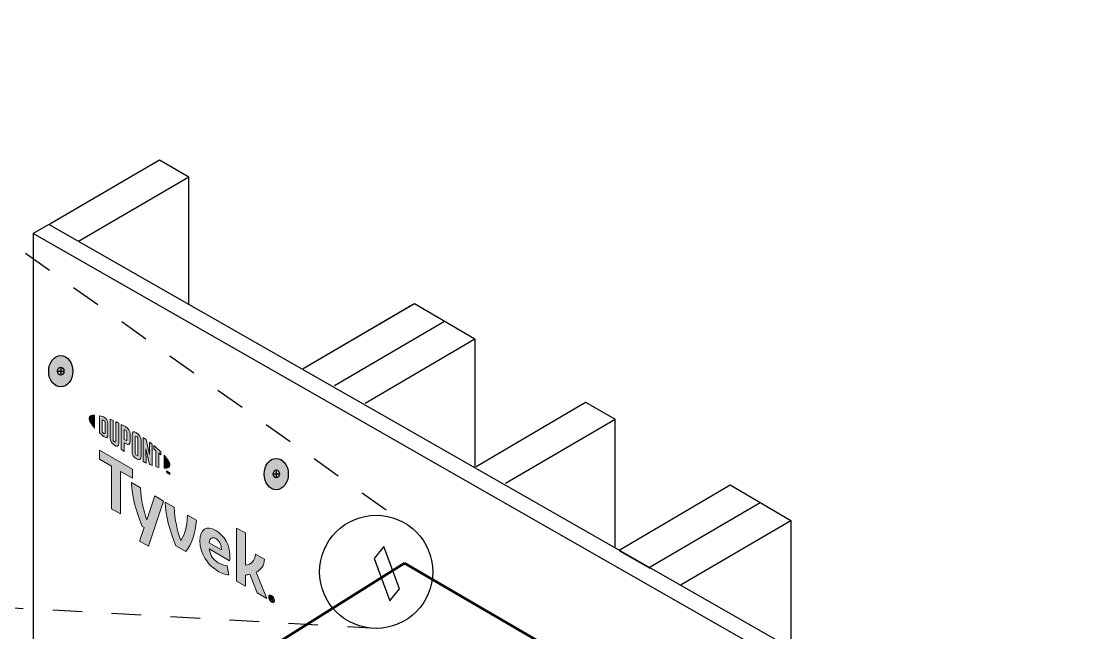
# Model space of a CAD drawing. Extents: x -1328 to 5679, y -4611 to 1603.
# Drawn here: x -817.5 to -492, y 180.6 to 367 of the extents above; entities that cross this region are included whole.
import ezdxf

# ---------------------------------------------------------------- set-up
doc = ezdxf.new("R2010")
doc.units = 0
doc.header["$MEASUREMENT"] = 0
for name, pattern in [('AI-Linetype-7', [27.003948, 18.002632, -9.001316]), ('AI-Linetype-8', [18.002632, 9.001316, -9.001316]), ('AI-Linetype-9', [18.002632, 9.001316, -9.001316])]:
    doc.linetypes.add(name, pattern=pattern)
for name, color, linetype, lineweight in [('G-ANNO-TTLB', 7, 'Continuous', 0), ('TYVEK', 7, 'Continuous', 0), ('X-REF - TRACED', 7, 'Continuous', 0)]:
    doc.layers.add(name, color=color, linetype=linetype, lineweight=lineweight)

# ---------------------------------------------------------------- blocks, each defined once
blk = doc.blocks.new('Block_77')
at = {"layer": 'TYVEK', "true_color": 0x003b71, "transparency": 33554687}
h = blk.add_hatch(color=156, dxfattribs=at)
h.dxf.hatch_style = 2
edge = h.paths.add_edge_path()
edge.add_ellipse((-805.47, 260.3), major_axis=(0, 4.78), ratio=0.766948, start_angle=0, end_angle=360)
h = blk.add_hatch(color=156, dxfattribs=at)
h.dxf.hatch_style = 2
edge = h.paths.add_edge_path()
edge.add_ellipse((-739.75, 228.97), major_axis=(0, 4.78), ratio=0.766948, start_angle=0, end_angle=360)
at = {"layer": 'TYVEK', "color": 18, "lineweight": 25, "true_color": 0x080808}
for p, q in [((-805.47, 261.56), (-805.47, 259.09)), ((-806.44, 260.33), (-804.5, 260.33)), ((-740.73, 229), (-738.78, 229)), ((-739.75, 230.24), (-739.75, 227.77))]:
    blk.add_line(p, q, dxfattribs=at)
at = {"layer": 'TYVEK', "color": 18, "lineweight": 25, "true_color": 0x000000}
for centre in [(-805.47, 260.3), (-739.75, 228.97)]:
    blk.add_ellipse(centre, major_axis=(0, 4.78), ratio=0.766948, dxfattribs=at)
at = {"layer": 'TYVEK', "color": 18, "lineweight": 25, "true_color": 0x080808}
for centre in [(-805.47, 260.33), (-739.75, 229)]:
    blk.add_ellipse(centre, major_axis=(0, 1.23), ratio=0.788846, dxfattribs=at)
blk = doc.blocks.new('Block_324')
at = {"layer": 'X-REF - TRACED', "true_color": 0x848484, "transparency": 33554687}
h = blk.add_hatch(color=252, dxfattribs=at)
h.dxf.hatch_style = 2
edge = h.paths.add_edge_path()
edge.add_spline(control_points=[(-796.82, 245.95), (-796.82, 245.23), (-796.21, 244.2), (-795.14, 243), (-795.14, 243), (-795.14, 246.95), (-795.14, 246.95), (-796.21, 246.99), (-796.82, 246.67), (-796.82, 245.95)], knot_values=[0, 0, 0, 0, 1, 1, 1, 2, 2, 2, 3, 3, 3, 3], degree=3, periodic=0)
h = blk.add_hatch(color=252, dxfattribs=at)
h.dxf.hatch_style = 2
edge = h.paths.add_edge_path()
edge.add_spline(control_points=[(-791.94, 241.52), (-791.94, 241.22), (-792.1, 241.21), (-792.29, 241.32), (-792.43, 241.4), (-792.66, 241.6), (-792.85, 241.76), (-792.85, 241.76), (-792.85, 245.53), (-792.85, 245.53), (-792.66, 245.48), (-792.43, 245.41), (-792.29, 245.33), (-792.1, 245.22), (-791.94, 245.02), (-791.94, 244.72), (-791.94, 244.72), (-791.94, 241.52), (-791.94, 241.52)], knot_values=[0, 0, 0, 0, 1, 1, 1, 2, 2, 2, 3, 3, 3, 4, 4, 4, 5, 5, 5, 6, 6, 6, 6], degree=3, periodic=0)
edge = h.paths.add_edge_path()
edge.add_spline(control_points=[(-792.16, 246.24), (-792.46, 246.41), (-792.89, 246.56), (-793.67, 246.73), (-793.67, 246.73), (-793.67, 241.51), (-793.67, 241.51), (-792.98, 240.88), (-792.46, 240.43), (-792.16, 240.26), (-791.48, 239.87), (-791.09, 240.12), (-791.09, 240.9), (-791.09, 240.9), (-791.09, 244.37), (-791.09, 244.37), (-791.09, 245.14), (-791.48, 245.84), (-792.16, 246.24)], knot_values=[0, 0, 0, 0, 1, 1, 1, 2, 2, 2, 3, 3, 3, 4, 4, 4, 5, 5, 5, 6, 6, 6, 6], degree=3, periodic=0)
h = blk.add_hatch(color=252, dxfattribs=at)
h.dxf.hatch_style = 2
edge = h.paths.add_edge_path()
edge.add_spline(control_points=[(-788.7, 239.04), (-788.7, 238.73), (-788.79, 238.6), (-789.12, 238.83), (-789.44, 239.06), (-789.53, 239.27), (-789.53, 239.63), (-789.53, 239.63), (-789.53, 245.31), (-789.53, 245.31), (-789.74, 245.41), (-790.22, 245.61), (-790.42, 245.7), (-790.42, 245.7), (-790.42, 239.95), (-790.42, 239.95), (-790.42, 239.03), (-790.04, 238.45), (-789.12, 237.79), (-788.27, 237.2), (-787.76, 237.39), (-787.76, 238.41), (-787.76, 238.41), (-787.76, 244.48), (-787.76, 244.48), (-787.93, 244.57), (-788.51, 244.85), (-788.7, 244.93), (-788.7, 244.93), (-788.7, 239.04), (-788.7, 239.04)], knot_values=[0, 0, 0, 0, 1, 1, 1, 2, 2, 2, 3, 3, 3, 4, 4, 4, 5, 5, 5, 6, 6, 6, 7, 7, 7, 8, 8, 8, 9, 9, 9, 10, 10, 10, 10], degree=3, periodic=0)
h = blk.add_hatch(color=252, dxfattribs=at)
h.dxf.hatch_style = 2
edge = h.paths.add_edge_path()
edge.add_spline(control_points=[(-785.28, 239.56), (-785.28, 239.23), (-785.38, 239.12), (-785.76, 239.34), (-785.76, 239.34), (-786.09, 239.53), (-786.09, 239.53), (-786.09, 239.53), (-786.09, 242.55), (-786.09, 242.55), (-785.94, 242.48), (-785.86, 242.43), (-785.77, 242.38), (-785.36, 242.14), (-785.28, 241.91), (-785.28, 241.58), (-785.28, 241.58), (-785.28, 239.56), (-785.28, 239.56)], knot_values=[0, 0, 0, 0, 1, 1, 1, 2, 2, 2, 3, 3, 3, 4, 4, 4, 5, 5, 5, 6, 6, 6, 6], degree=3, periodic=0)
edge = h.paths.add_edge_path()
edge.add_spline(control_points=[(-785.72, 243.42), (-785.88, 243.51), (-786.48, 243.83), (-787.03, 244.11), (-787.03, 244.11), (-787.03, 236.46), (-787.03, 236.46), (-786.84, 236.34), (-786.35, 236.03), (-786.09, 235.87), (-786.09, 235.87), (-786.09, 238.47), (-786.09, 238.47), (-786.09, 238.47), (-785.72, 238.26), (-785.72, 238.26), (-784.74, 237.69), (-784.33, 237.96), (-784.33, 238.93), (-784.33, 238.93), (-784.33, 241.19), (-784.33, 241.19), (-784.33, 242.14), (-784.79, 242.88), (-785.72, 243.42)], knot_values=[0, 0, 0, 0, 1, 1, 1, 2, 2, 2, 3, 3, 3, 4, 4, 4, 5, 5, 5, 6, 6, 6, 7, 7, 7, 8, 8, 8, 8], degree=3, periodic=0)
h = blk.add_hatch(color=252, dxfattribs=at)
h.dxf.hatch_style = 2
edge = h.paths.add_edge_path()
edge.add_spline(control_points=[(-781.93, 234.95), (-781.93, 234.65), (-782.01, 234.55), (-782.35, 234.73), (-782.69, 234.91), (-782.78, 235.13), (-782.78, 235.45), (-782.78, 235.45), (-782.78, 240.22), (-782.78, 240.22), (-782.78, 240.53), (-782.69, 240.65), (-782.35, 240.44), (-782.01, 240.24), (-781.93, 240.03), (-781.93, 239.73), (-781.93, 239.73), (-781.93, 234.95), (-781.93, 234.95)], knot_values=[0, 0, 0, 0, 1, 1, 1, 2, 2, 2, 3, 3, 3, 4, 4, 4, 5, 5, 5, 6, 6, 6, 6], degree=3, periodic=0)
edge = h.paths.add_edge_path()
edge.add_spline(control_points=[(-782.35, 241.51), (-783.22, 242.06), (-783.73, 241.92), (-783.73, 240.91), (-783.73, 240.91), (-783.73, 235.91), (-783.73, 235.91), (-783.73, 234.84), (-783.26, 234.14), (-782.35, 233.65), (-781.45, 233.18), (-780.98, 233.3), (-780.98, 234.43), (-780.98, 234.43), (-780.98, 239.21), (-780.98, 239.21), (-780.98, 240.29), (-781.4, 240.92), (-782.35, 241.51)], knot_values=[0, 0, 0, 0, 1, 1, 1, 2, 2, 2, 3, 3, 3, 4, 4, 4, 5, 5, 5, 6, 6, 6, 6], degree=3, periodic=0)
h = blk.add_hatch(color=252, dxfattribs=at)
h.dxf.hatch_style = 2
edge = h.paths.add_edge_path()
edge.add_spline(control_points=[(-778.38, 234.96), (-778.38, 234.96), (-779.42, 239.45), (-779.42, 239.45), (-779.7, 239.66), (-780.04, 239.9), (-780.3, 240.08), (-780.3, 240.08), (-780.3, 232.73), (-780.3, 232.73), (-780.12, 232.64), (-779.65, 232.43), (-779.4, 232.33), (-779.4, 232.33), (-779.48, 236.7), (-779.48, 236.7), (-779.48, 236.7), (-778.38, 231.9), (-778.38, 231.9), (-778.14, 231.81), (-777.8, 231.68), (-777.57, 231.6), (-777.57, 231.6), (-777.57, 238.06), (-777.57, 238.06), (-777.81, 238.24), (-778.23, 238.57), (-778.44, 238.73), (-778.44, 238.73), (-778.38, 234.96), (-778.38, 234.96)], knot_values=[0, 0, 0, 0, 1, 1, 1, 2, 2, 2, 3, 3, 3, 4, 4, 4, 5, 5, 5, 6, 6, 6, 7, 7, 7, 8, 8, 8, 9, 9, 9, 10, 10, 10, 10], degree=3, periodic=0)
h = blk.add_hatch(color=252, dxfattribs=at)
h.dxf.hatch_style = 2
edge = h.paths.add_edge_path()
edge.add_spline(control_points=[(-777.11, 236.66), (-776.88, 236.48), (-776.65, 236.29), (-776.43, 236.11), (-776.43, 236.11), (-776.43, 231.22), (-776.43, 231.22), (-776.22, 231.16), (-775.84, 231.05), (-775.59, 230.99), (-775.59, 230.99), (-775.59, 235.39), (-775.59, 235.39), (-775.34, 235.18), (-775.11, 234.97), (-774.9, 234.78), (-774.9, 234.78), (-774.9, 235.72), (-774.9, 235.72), (-775.57, 236.37), (-776.28, 237), (-777.11, 237.68), (-777.11, 237.68), (-777.11, 236.66), (-777.11, 236.66)], knot_values=[0, 0, 0, 0, 1, 1, 1, 2, 2, 2, 3, 3, 3, 4, 4, 4, 5, 5, 5, 6, 6, 6, 7, 7, 7, 8, 8, 8, 8], degree=3, periodic=0)
h = blk.add_hatch(color=252, dxfattribs=at)
h.dxf.hatch_style = 2
edge = h.paths.add_edge_path()
edge.add_spline(control_points=[(-772.22, 231.75), (-772.22, 231.02), (-772.83, 230.7), (-773.89, 230.74), (-773.89, 230.74), (-773.89, 234.68), (-773.89, 234.68), (-772.83, 233.49), (-772.22, 232.46), (-772.22, 231.75)], knot_values=[0, 0, 0, 0, 1, 1, 1, 2, 2, 2, 3, 3, 3, 3], degree=3, periodic=0)
h = blk.add_hatch(color=252, dxfattribs=at)
h.dxf.hatch_style = 2
edge = h.paths.add_edge_path()
edge.add_spline(control_points=[(-772.71, 229.66), (-772.71, 229.66), (-772.61, 229.6), (-772.61, 229.6), (-772.61, 229.6), (-772.46, 229.25), (-772.46, 229.25), (-772.46, 229.25), (-772.31, 229.43), (-772.31, 229.43), (-772.31, 229.43), (-772.22, 229.37), (-772.22, 229.37), (-772.22, 229.37), (-772.22, 228.8), (-772.22, 228.8), (-772.22, 228.8), (-772.31, 228.86), (-772.31, 228.86), (-772.31, 228.86), (-772.31, 229.26), (-772.31, 229.26), (-772.31, 229.26), (-772.46, 229.08), (-772.46, 229.08), (-772.46, 229.08), (-772.47, 229.08), (-772.47, 229.08), (-772.47, 229.08), (-772.62, 229.44), (-772.62, 229.44), (-772.62, 229.44), (-772.62, 229.04), (-772.62, 229.04), (-772.62, 229.04), (-772.71, 229.09), (-772.71, 229.09), (-772.71, 229.09), (-772.71, 229.66), (-772.71, 229.66)], knot_values=[0, 0, 0, 0, 1, 1, 1, 2, 2, 2, 3, 3, 3, 4, 4, 4, 5, 5, 5, 6, 6, 6, 7, 7, 7, 8, 8, 8, 9, 9, 9, 10, 10, 10, 11, 11, 11, 12, 12, 12, 13, 13, 13, 13], degree=3, periodic=0)
edge = h.paths.add_edge_path()
edge.add_spline(control_points=[(-773.07, 229.77), (-773.07, 229.77), (-773.22, 229.85), (-773.22, 229.85), (-773.22, 229.85), (-773.22, 229.95), (-773.22, 229.95), (-773.22, 229.95), (-772.82, 229.72), (-772.82, 229.72), (-772.82, 229.72), (-772.82, 229.62), (-772.82, 229.62), (-772.82, 229.62), (-772.97, 229.71), (-772.97, 229.71), (-772.97, 229.71), (-772.97, 229.24), (-772.97, 229.24), (-772.97, 229.24), (-773.07, 229.3), (-773.07, 229.3), (-773.07, 229.3), (-773.07, 229.77), (-773.07, 229.77)], knot_values=[0, 0, 0, 0, 1, 1, 1, 2, 2, 2, 3, 3, 3, 4, 4, 4, 5, 5, 5, 6, 6, 6, 7, 7, 7, 8, 8, 8, 8], degree=3, periodic=0)
at = {"layer": 'X-REF - TRACED'}
for points, knots in [([(-796.82, 245.95), (-796.82, 245.23), (-796.21, 244.2), (-795.14, 243), (-795.14, 243), (-795.14, 246.95), (-795.14, 246.95), (-796.21, 246.99), (-796.82, 246.67), (-796.82, 245.95)], [0, 0, 0, 0, 1, 1, 1, 2, 2, 2, 3, 3, 3, 3]), ([(-792.16, 246.24), (-792.46, 246.41), (-792.89, 246.56), (-793.67, 246.73), (-793.67, 246.73), (-793.67, 241.51), (-793.67, 241.51), (-792.98, 240.88), (-792.46, 240.43), (-792.16, 240.26), (-791.48, 239.87), (-791.09, 240.12), (-791.09, 240.9), (-791.09, 240.9), (-791.09, 244.37), (-791.09, 244.37), (-791.09, 245.14), (-791.48, 245.84), (-792.16, 246.24)], [0, 0, 0, 0, 1, 1, 1, 2, 2, 2, 3, 3, 3, 4, 4, 4, 5, 5, 5, 6, 6, 6, 6]), ([(-791.94, 241.52), (-791.94, 241.22), (-792.1, 241.21), (-792.29, 241.32), (-792.43, 241.4), (-792.66, 241.6), (-792.85, 241.76), (-792.85, 241.76), (-792.85, 245.53), (-792.85, 245.53), (-792.66, 245.48), (-792.43, 245.41), (-792.29, 245.33), (-792.1, 245.22), (-791.94, 245.02), (-791.94, 244.72), (-791.94, 244.72), (-791.94, 241.52), (-791.94, 241.52)], [0, 0, 0, 0, 1, 1, 1, 2, 2, 2, 3, 3, 3, 4, 4, 4, 5, 5, 5, 6, 6, 6, 6]), ([(-788.7, 239.04), (-788.7, 238.73), (-788.79, 238.6), (-789.12, 238.83), (-789.44, 239.06), (-789.53, 239.27), (-789.53, 239.63), (-789.53, 239.63), (-789.53, 245.31), (-789.53, 245.31), (-789.74, 245.41), (-790.22, 245.61), (-790.42, 245.7), (-790.42, 245.7), (-790.42, 239.95), (-790.42, 239.95), (-790.42, 239.03), (-790.04, 238.45), (-789.12, 237.79), (-788.27, 237.2), (-787.76, 237.39), (-787.76, 238.41), (-787.76, 238.41), (-787.76, 244.48), (-787.76, 244.48), (-787.93, 244.57), (-788.51, 244.85), (-788.7, 244.93), (-788.7, 244.93), (-788.7, 239.04), (-788.7, 239.04)], [0, 0, 0, 0, 1, 1, 1, 2, 2, 2, 3, 3, 3, 4, 4, 4, 5, 5, 5, 6, 6, 6, 7, 7, 7, 8, 8, 8, 9, 9, 9, 10, 10, 10, 10]), ([(-785.72, 243.42), (-785.88, 243.51), (-786.48, 243.83), (-787.03, 244.11), (-787.03, 244.11), (-787.03, 236.46), (-787.03, 236.46), (-786.84, 236.34), (-786.35, 236.03), (-786.09, 235.87), (-786.09, 235.87), (-786.09, 238.47), (-786.09, 238.47), (-786.09, 238.47), (-785.72, 238.26), (-785.72, 238.26), (-784.74, 237.69), (-784.33, 237.96), (-784.33, 238.93), (-784.33, 238.93), (-784.33, 241.19), (-784.33, 241.19), (-784.33, 242.14), (-784.79, 242.88), (-785.72, 243.42)], [0, 0, 0, 0, 1, 1, 1, 2, 2, 2, 3, 3, 3, 4, 4, 4, 5, 5, 5, 6, 6, 6, 7, 7, 7, 8, 8, 8, 8]), ([(-785.28, 239.56), (-785.28, 239.23), (-785.38, 239.12), (-785.76, 239.34), (-785.76, 239.34), (-786.09, 239.53), (-786.09, 239.53), (-786.09, 239.53), (-786.09, 242.55), (-786.09, 242.55), (-785.94, 242.48), (-785.86, 242.43), (-785.77, 242.38), (-785.36, 242.14), (-785.28, 241.91), (-785.28, 241.58), (-785.28, 241.58), (-785.28, 239.56), (-785.28, 239.56)], [0, 0, 0, 0, 1, 1, 1, 2, 2, 2, 3, 3, 3, 4, 4, 4, 5, 5, 5, 6, 6, 6, 6]), ([(-782.35, 241.51), (-783.22, 242.06), (-783.73, 241.92), (-783.73, 240.91), (-783.73, 240.91), (-783.73, 235.91), (-783.73, 235.91), (-783.73, 234.84), (-783.26, 234.14), (-782.35, 233.65), (-781.45, 233.18), (-780.98, 233.3), (-780.98, 234.43), (-780.98, 234.43), (-780.98, 239.21), (-780.98, 239.21), (-780.98, 240.29), (-781.4, 240.92), (-782.35, 241.51)], [0, 0, 0, 0, 1, 1, 1, 2, 2, 2, 3, 3, 3, 4, 4, 4, 5, 5, 5, 6, 6, 6, 6]), ([(-781.93, 234.95), (-781.93, 234.65), (-782.01, 234.55), (-782.35, 234.73), (-782.69, 234.91), (-782.78, 235.13), (-782.78, 235.45), (-782.78, 235.45), (-782.78, 240.22), (-782.78, 240.22), (-782.78, 240.53), (-782.69, 240.65), (-782.35, 240.44), (-782.01, 240.24), (-781.93, 240.03), (-781.93, 239.73), (-781.93, 239.73), (-781.93, 234.95), (-781.93, 234.95)], [0, 0, 0, 0, 1, 1, 1, 2, 2, 2, 3, 3, 3, 4, 4, 4, 5, 5, 5, 6, 6, 6, 6]), ([(-778.38, 234.96), (-778.38, 234.96), (-779.42, 239.45), (-779.42, 239.45), (-779.7, 239.66), (-780.04, 239.9), (-780.3, 240.08), (-780.3, 240.08), (-780.3, 232.73), (-780.3, 232.73), (-780.12, 232.64), (-779.65, 232.43), (-779.4, 232.33), (-779.4, 232.33), (-779.48, 236.7), (-779.48, 236.7), (-779.48, 236.7), (-778.38, 231.9), (-778.38, 231.9), (-778.14, 231.81), (-777.8, 231.68), (-777.57, 231.6), (-777.57, 231.6), (-777.57, 238.06), (-777.57, 238.06), (-777.81, 238.24), (-778.23, 238.57), (-778.44, 238.73), (-778.44, 238.73), (-778.38, 234.96), (-778.38, 234.96)], [0, 0, 0, 0, 1, 1, 1, 2, 2, 2, 3, 3, 3, 4, 4, 4, 5, 5, 5, 6, 6, 6, 7, 7, 7, 8, 8, 8, 9, 9, 9, 10, 10, 10, 10]), ([(-777.11, 236.66), (-776.88, 236.48), (-776.65, 236.29), (-776.43, 236.11), (-776.43, 236.11), (-776.43, 231.22), (-776.43, 231.22), (-776.22, 231.16), (-775.84, 231.05), (-775.59, 230.99), (-775.59, 230.99), (-775.59, 235.39), (-775.59, 235.39), (-775.34, 235.18), (-775.11, 234.97), (-774.9, 234.78), (-774.9, 234.78), (-774.9, 235.72), (-774.9, 235.72), (-775.57, 236.37), (-776.28, 237), (-777.11, 237.68), (-777.11, 237.68), (-777.11, 236.66), (-777.11, 236.66)], [0, 0, 0, 0, 1, 1, 1, 2, 2, 2, 3, 3, 3, 4, 4, 4, 5, 5, 5, 6, 6, 6, 7, 7, 7, 8, 8, 8, 8]), ([(-772.22, 231.75), (-772.22, 231.02), (-772.83, 230.7), (-773.89, 230.74), (-773.89, 230.74), (-773.89, 234.68), (-773.89, 234.68), (-772.83, 233.49), (-772.22, 232.46), (-772.22, 231.75)], [0, 0, 0, 0, 1, 1, 1, 2, 2, 2, 3, 3, 3, 3]), ([(-773.07, 229.77), (-773.07, 229.77), (-773.22, 229.85), (-773.22, 229.85), (-773.22, 229.85), (-773.22, 229.95), (-773.22, 229.95), (-773.22, 229.95), (-772.82, 229.72), (-772.82, 229.72), (-772.82, 229.72), (-772.82, 229.62), (-772.82, 229.62), (-772.82, 229.62), (-772.97, 229.71), (-772.97, 229.71), (-772.97, 229.71), (-772.97, 229.24), (-772.97, 229.24), (-772.97, 229.24), (-773.07, 229.3), (-773.07, 229.3), (-773.07, 229.3), (-773.07, 229.77), (-773.07, 229.77)], [0, 0, 0, 0, 1, 1, 1, 2, 2, 2, 3, 3, 3, 4, 4, 4, 5, 5, 5, 6, 6, 6, 7, 7, 7, 8, 8, 8, 8]), ([(-772.71, 229.66), (-772.71, 229.66), (-772.61, 229.6), (-772.61, 229.6), (-772.61, 229.6), (-772.46, 229.25), (-772.46, 229.25), (-772.46, 229.25), (-772.31, 229.43), (-772.31, 229.43), (-772.31, 229.43), (-772.22, 229.37), (-772.22, 229.37), (-772.22, 229.37), (-772.22, 228.8), (-772.22, 228.8), (-772.22, 228.8), (-772.31, 228.86), (-772.31, 228.86), (-772.31, 228.86), (-772.31, 229.26), (-772.31, 229.26), (-772.31, 229.26), (-772.46, 229.08), (-772.46, 229.08), (-772.46, 229.08), (-772.47, 229.08), (-772.47, 229.08), (-772.47, 229.08), (-772.62, 229.44), (-772.62, 229.44), (-772.62, 229.44), (-772.62, 229.04), (-772.62, 229.04), (-772.62, 229.04), (-772.71, 229.09), (-772.71, 229.09), (-772.71, 229.09), (-772.71, 229.66), (-772.71, 229.66)], [0, 0, 0, 0, 1, 1, 1, 2, 2, 2, 3, 3, 3, 4, 4, 4, 5, 5, 5, 6, 6, 6, 7, 7, 7, 8, 8, 8, 9, 9, 9, 10, 10, 10, 11, 11, 11, 12, 12, 12, 13, 13, 13, 13])]:
    blk.add_open_spline(points, degree=3, knots=knots, dxfattribs=at)
blk = doc.blocks.new('Block_328')
at = {"layer": 'X-REF - TRACED', "true_color": 0x848484, "transparency": 33554687}
h = blk.add_hatch(color=252, dxfattribs=at)
h.dxf.hatch_style = 2
h.paths.add_polyline_path([(-783.57, 230.42), (-793.67, 236.25), (-793.67, 233.51), (-790.02, 231.4), (-790.02, 218.4), (-787.21, 216.79), (-787.21, 229.78), (-783.57, 227.67)])
h = blk.add_hatch(color=252, dxfattribs=at)
h.dxf.hatch_style = 2
edge = h.paths.add_edge_path()
edge.add_spline(control_points=[(-766.78, 216.47), (-766.95, 212.73), (-767.7, 210.55), (-768.85, 208.68), (-769.97, 211.87), (-770.7, 214.89), (-770.91, 218.86), (-770.91, 218.86), (-773.64, 220.44), (-773.64, 220.44), (-773.35, 215.75), (-772.46, 212.34), (-770.35, 207.05), (-770.35, 207.05), (-767.34, 205.31), (-767.34, 205.31), (-765.3, 208.21), (-764.46, 210.62), (-764.07, 214.91), (-764.07, 214.91), (-766.78, 216.47), (-766.78, 216.47)], knot_values=[0, 0, 0, 0, 1, 1, 1, 2, 2, 2, 3, 3, 3, 4, 4, 4, 5, 5, 5, 6, 6, 6, 7, 7, 7, 7], degree=3, periodic=0)
h = blk.add_hatch(color=252, dxfattribs=at)
h.dxf.hatch_style = 2
edge = h.paths.add_edge_path()
edge.add_spline(control_points=[(-760.21, 208.03), (-760.21, 208.03), (-756.48, 205.88), (-756.48, 205.88), (-756.48, 205.88), (-756.48, 206.15), (-756.48, 206.15), (-756.48, 207.4), (-757.07, 208.67), (-758.15, 209.29), (-759.28, 209.95), (-760.03, 209.45), (-760.21, 208.03)], knot_values=[0, 0, 0, 0, 1, 1, 1, 2, 2, 2, 3, 3, 3, 4, 4, 4, 4], degree=3, periodic=0)
edge = h.paths.add_edge_path()
edge.add_spline(control_points=[(-754.26, 198.26), (-755.13, 198.3), (-756.4, 198.72), (-757.7, 199.47), (-760.85, 201.3), (-763.01, 204.83), (-763.01, 208.57), (-763.01, 212.14), (-761.03, 213.43), (-758.15, 211.76), (-755.58, 210.28), (-753.89, 207.21), (-753.89, 204.2), (-753.89, 203.53), (-753.93, 202.96), (-753.97, 202.54), (-753.97, 202.54), (-760.17, 206.12), (-760.17, 206.12), (-759.91, 204.17), (-758.99, 202.83), (-757.42, 201.92), (-756.46, 201.37), (-755.54, 201.08), (-754.69, 201), (-754.69, 201), (-754.26, 198.26), (-754.26, 198.26)], knot_values=[0, 0, 0, 0, 1, 1, 1, 2, 2, 2, 3, 3, 3, 4, 4, 4, 5, 5, 5, 6, 6, 6, 7, 7, 7, 8, 8, 8, 9, 9, 9, 9], degree=3, periodic=0)
h = blk.add_hatch(color=252, dxfattribs=at)
h.dxf.hatch_style = 2
edge = h.paths.add_edge_path()
edge.add_spline(control_points=[(-745.87, 199.05), (-745.87, 199.05), (-742.61, 191.03), (-742.61, 191.03), (-742.61, 191.03), (-745.55, 192.73), (-745.55, 192.73), (-745.55, 192.73), (-747.81, 198.42), (-747.81, 198.42), (-748.22, 198.32), (-748.65, 198.23), (-749.12, 198.17), (-749.12, 198.17), (-749.12, 194.79), (-749.12, 194.79), (-749.12, 194.79), (-751.83, 196.36), (-751.83, 196.36), (-751.83, 196.36), (-751.83, 212.48), (-751.83, 212.48), (-751.83, 212.48), (-749.12, 211.07), (-749.12, 211.07), (-749.12, 211.07), (-749.12, 201.16), (-749.12, 201.16), (-747.28, 201.46), (-746.38, 202.52), (-746.06, 204.52), (-746.06, 204.52), (-743.38, 202.97), (-743.38, 202.97), (-743.44, 201.07), (-744.3, 199.83), (-745.87, 199.05)], knot_values=[0, 0, 0, 0, 1, 1, 1, 2, 2, 2, 3, 3, 3, 4, 4, 4, 5, 5, 5, 6, 6, 6, 7, 7, 7, 8, 8, 8, 9, 9, 9, 10, 10, 10, 11, 11, 11, 12, 12, 12, 12], degree=3, periodic=0)
at = {"layer": 'X-REF - TRACED'}
blk.add_lwpolyline([(-783.57, 230.42), (-793.67, 236.25), (-793.67, 233.51), (-790.02, 231.4), (-790.02, 218.4), (-787.21, 216.79), (-787.21, 229.78), (-783.57, 227.67)], close=True, dxfattribs=at)
for points, knots in [([(-766.78, 216.47), (-766.95, 212.73), (-767.7, 210.55), (-768.85, 208.68), (-769.97, 211.87), (-770.7, 214.89), (-770.91, 218.86), (-770.91, 218.86), (-773.64, 220.44), (-773.64, 220.44), (-773.35, 215.75), (-772.46, 212.34), (-770.35, 207.05), (-770.35, 207.05), (-767.34, 205.31), (-767.34, 205.31), (-765.3, 208.21), (-764.46, 210.62), (-764.07, 214.91), (-764.07, 214.91), (-766.78, 216.47), (-766.78, 216.47)], [0, 0, 0, 0, 1, 1, 1, 2, 2, 2, 3, 3, 3, 4, 4, 4, 5, 5, 5, 6, 6, 6, 7, 7, 7, 7]), ([(-754.26, 198.26), (-755.13, 198.3), (-756.4, 198.72), (-757.7, 199.47), (-760.85, 201.3), (-763.01, 204.83), (-763.01, 208.57), (-763.01, 212.14), (-761.03, 213.43), (-758.15, 211.76), (-755.58, 210.28), (-753.89, 207.21), (-753.89, 204.2), (-753.89, 203.53), (-753.93, 202.96), (-753.97, 202.54), (-753.97, 202.54), (-760.17, 206.12), (-760.17, 206.12), (-759.91, 204.17), (-758.99, 202.83), (-757.42, 201.92), (-756.46, 201.37), (-755.54, 201.08), (-754.69, 201), (-754.69, 201), (-754.26, 198.26), (-754.26, 198.26)], [0, 0, 0, 0, 1, 1, 1, 2, 2, 2, 3, 3, 3, 4, 4, 4, 5, 5, 5, 6, 6, 6, 7, 7, 7, 8, 8, 8, 9, 9, 9, 9]), ([(-745.87, 199.05), (-745.87, 199.05), (-742.61, 191.03), (-742.61, 191.03), (-742.61, 191.03), (-745.55, 192.73), (-745.55, 192.73), (-745.55, 192.73), (-747.81, 198.42), (-747.81, 198.42), (-748.22, 198.32), (-748.65, 198.23), (-749.12, 198.17), (-749.12, 198.17), (-749.12, 194.79), (-749.12, 194.79), (-749.12, 194.79), (-751.83, 196.36), (-751.83, 196.36), (-751.83, 196.36), (-751.83, 212.48), (-751.83, 212.48), (-751.83, 212.48), (-749.12, 211.07), (-749.12, 211.07), (-749.12, 211.07), (-749.12, 201.16), (-749.12, 201.16), (-747.28, 201.46), (-746.38, 202.52), (-746.06, 204.52), (-746.06, 204.52), (-743.38, 202.97), (-743.38, 202.97), (-743.44, 201.07), (-744.3, 199.83), (-745.87, 199.05)], [0, 0, 0, 0, 1, 1, 1, 2, 2, 2, 3, 3, 3, 4, 4, 4, 5, 5, 5, 6, 6, 6, 7, 7, 7, 8, 8, 8, 9, 9, 9, 10, 10, 10, 11, 11, 11, 12, 12, 12, 12]), ([(-760.21, 208.03), (-760.21, 208.03), (-756.48, 205.88), (-756.48, 205.88), (-756.48, 205.88), (-756.48, 206.15), (-756.48, 206.15), (-756.48, 207.4), (-757.07, 208.67), (-758.15, 209.29), (-759.28, 209.95), (-760.03, 209.45), (-760.21, 208.03)], [0, 0, 0, 0, 1, 1, 1, 2, 2, 2, 3, 3, 3, 4, 4, 4, 4])]:
    blk.add_open_spline(points, degree=3, knots=knots, dxfattribs=at)
blk = doc.blocks.new('Block_327')
at = {"layer": 'X-REF - TRACED', "true_color": 0x848484, "transparency": 33554687}
h = blk.add_hatch(color=252, dxfattribs=at)
h.dxf.hatch_style = 2
edge = h.paths.add_edge_path()
edge.add_spline(control_points=[(-776.83, 222.28), (-776.83, 222.28), (-779.26, 215.03), (-779.26, 215.03), (-780.29, 218.06), (-780.96, 220.99), (-781.17, 224.78), (-781.17, 224.78), (-783.89, 226.36), (-783.89, 226.36), (-783.6, 221.67), (-782.72, 218.26), (-780.6, 212.97), (-780.6, 212.97), (-780.06, 212.65), (-780.06, 212.65), (-780.06, 212.65), (-781.44, 208.51), (-781.44, 208.51), (-781.44, 208.51), (-778.74, 206.95), (-778.74, 206.95), (-778.74, 206.95), (-774.12, 220.72), (-774.12, 220.72), (-774.12, 220.72), (-776.83, 222.28), (-776.83, 222.28)], knot_values=[0, 0, 0, 0, 1, 1, 1, 2, 2, 2, 3, 3, 3, 4, 4, 4, 5, 5, 5, 6, 6, 6, 7, 7, 7, 8, 8, 8, 9, 9, 9, 9], degree=3, periodic=0)
at = {"layer": 'X-REF - TRACED'}
blk.add_open_spline([(-776.83, 222.28), (-776.83, 222.28), (-779.26, 215.03), (-779.26, 215.03), (-780.29, 218.06), (-780.96, 220.99), (-781.17, 224.78), (-781.17, 224.78), (-783.89, 226.36), (-783.89, 226.36), (-783.6, 221.67), (-782.72, 218.26), (-780.6, 212.97), (-780.6, 212.97), (-780.06, 212.65), (-780.06, 212.65), (-780.06, 212.65), (-781.44, 208.51), (-781.44, 208.51), (-781.44, 208.51), (-778.74, 206.95), (-778.74, 206.95), (-778.74, 206.95), (-774.12, 220.72), (-774.12, 220.72), (-774.12, 220.72), (-776.83, 222.28), (-776.83, 222.28)], degree=3, knots=[0, 0, 0, 0, 1, 1, 1, 2, 2, 2, 3, 3, 3, 4, 4, 4, 5, 5, 5, 6, 6, 6, 7, 7, 7, 8, 8, 8, 9, 9, 9, 9], dxfattribs=at)
blk.add_blockref('Block_328', (0, 0), dxfattribs=at)
blk = doc.blocks.new('Block_329')
at = {"layer": 'X-REF - TRACED', "true_color": 0x848484, "transparency": 33554687}
h = blk.add_hatch(color=252, dxfattribs=at)
h.dxf.hatch_style = 2
edge = h.paths.add_edge_path()
edge.add_spline(control_points=[(-741.31, 191.34), (-741.31, 191.34), (-741.31, 191.05), (-741.31, 191.05), (-741.31, 191.05), (-741.2, 190.98), (-741.2, 190.98), (-741.09, 190.92), (-741.03, 190.92), (-741.03, 191.03), (-741.03, 191.15), (-741.09, 191.22), (-741.2, 191.28), (-741.2, 191.28), (-741.31, 191.34), (-741.31, 191.34)], knot_values=[0, 0, 0, 0, 1, 1, 1, 2, 2, 2, 3, 3, 3, 4, 4, 4, 5, 5, 5, 5], degree=3, periodic=0)
edge = h.paths.add_edge_path()
edge.add_spline(control_points=[(-741.51, 191.64), (-741.51, 191.64), (-741.2, 191.47), (-741.2, 191.47), (-740.97, 191.33), (-740.85, 191.13), (-740.85, 190.93), (-740.85, 190.79), (-740.91, 190.72), (-741.02, 190.73), (-740.96, 190.57), (-740.89, 190.4), (-740.79, 190.21), (-740.79, 190.21), (-741.02, 190.34), (-741.02, 190.34), (-741.1, 190.51), (-741.16, 190.66), (-741.21, 190.81), (-741.21, 190.81), (-741.31, 190.87), (-741.31, 190.87), (-741.31, 190.87), (-741.31, 190.51), (-741.31, 190.51), (-741.31, 190.51), (-741.51, 190.62), (-741.51, 190.62), (-741.51, 190.62), (-741.51, 191.64), (-741.51, 191.64)], knot_values=[0, 0, 0, 0, 1, 1, 1, 2, 2, 2, 3, 3, 3, 4, 4, 4, 5, 5, 5, 6, 6, 6, 7, 7, 7, 8, 8, 8, 9, 9, 9, 10, 10, 10, 10], degree=3, periodic=0)
edge = h.paths.add_edge_path()
edge.add_spline(control_points=[(-741.19, 191.72), (-741.62, 191.97), (-741.86, 191.83), (-741.86, 191.32), (-741.86, 190.81), (-741.62, 190.39), (-741.19, 190.14), (-740.77, 189.9), (-740.52, 190.03), (-740.52, 190.55), (-740.52, 191.05), (-740.77, 191.48), (-741.19, 191.72)], knot_values=[0, 0, 0, 0, 1, 1, 1, 2, 2, 2, 3, 3, 3, 4, 4, 4, 4], degree=3, periodic=0)
edge = h.paths.add_edge_path()
edge.add_spline(control_points=[(-741.19, 191.93), (-740.67, 191.62), (-740.32, 191.04), (-740.32, 190.43), (-740.32, 189.82), (-740.67, 189.64), (-741.19, 189.94), (-741.72, 190.25), (-742.06, 190.83), (-742.06, 191.44), (-742.06, 192.04), (-741.72, 192.23), (-741.19, 191.93)], knot_values=[0, 0, 0, 0, 1, 1, 1, 2, 2, 2, 3, 3, 3, 4, 4, 4, 4], degree=3, periodic=0)
at = {"layer": 'X-REF - TRACED'}
for points, knots in [([(-741.19, 191.93), (-740.67, 191.62), (-740.32, 191.04), (-740.32, 190.43), (-740.32, 189.82), (-740.67, 189.64), (-741.19, 189.94), (-741.72, 190.25), (-742.06, 190.83), (-742.06, 191.44), (-742.06, 192.04), (-741.72, 192.23), (-741.19, 191.93)], [0, 0, 0, 0, 1, 1, 1, 2, 2, 2, 3, 3, 3, 4, 4, 4, 4]), ([(-741.19, 191.72), (-741.62, 191.97), (-741.86, 191.83), (-741.86, 191.32), (-741.86, 190.81), (-741.62, 190.39), (-741.19, 190.14), (-740.77, 189.9), (-740.52, 190.03), (-740.52, 190.55), (-740.52, 191.05), (-740.77, 191.48), (-741.19, 191.72)], [0, 0, 0, 0, 1, 1, 1, 2, 2, 2, 3, 3, 3, 4, 4, 4, 4]), ([(-741.51, 191.64), (-741.51, 191.64), (-741.2, 191.47), (-741.2, 191.47), (-740.97, 191.33), (-740.85, 191.13), (-740.85, 190.93), (-740.85, 190.79), (-740.91, 190.72), (-741.02, 190.73), (-740.96, 190.57), (-740.89, 190.4), (-740.79, 190.21), (-740.79, 190.21), (-741.02, 190.34), (-741.02, 190.34), (-741.1, 190.51), (-741.16, 190.66), (-741.21, 190.81), (-741.21, 190.81), (-741.31, 190.87), (-741.31, 190.87), (-741.31, 190.87), (-741.31, 190.51), (-741.31, 190.51), (-741.31, 190.51), (-741.51, 190.62), (-741.51, 190.62), (-741.51, 190.62), (-741.51, 191.64), (-741.51, 191.64)], [0, 0, 0, 0, 1, 1, 1, 2, 2, 2, 3, 3, 3, 4, 4, 4, 5, 5, 5, 6, 6, 6, 7, 7, 7, 8, 8, 8, 9, 9, 9, 10, 10, 10, 10]), ([(-741.31, 191.34), (-741.31, 191.34), (-741.31, 191.05), (-741.31, 191.05), (-741.31, 191.05), (-741.2, 190.98), (-741.2, 190.98), (-741.09, 190.92), (-741.03, 190.92), (-741.03, 191.03), (-741.03, 191.15), (-741.09, 191.22), (-741.2, 191.28), (-741.2, 191.28), (-741.31, 191.34), (-741.31, 191.34)], [0, 0, 0, 0, 1, 1, 1, 2, 2, 2, 3, 3, 3, 4, 4, 4, 5, 5, 5, 5])]:
    blk.add_open_spline(points, degree=3, knots=knots, dxfattribs=at)
blk = doc.blocks.new('Block_326')
at = {"layer": 'X-REF - TRACED'}
for name in ['Block_327', 'Block_329']:
    blk.add_blockref(name, (0, 0), dxfattribs=at)
blk = doc.blocks.new('Block_325')
at = {"layer": 'X-REF - TRACED'}
blk.add_blockref('Block_326', (0, 0), dxfattribs=at)
blk = doc.blocks.new('Block_323')
at = {"layer": 'X-REF - TRACED'}
for name in ['Block_324', 'Block_325']:
    blk.add_blockref(name, (0, 0), dxfattribs=at)

msp = doc.modelspace()

# ---------------------------------------------------------------- hatches: boundary and pattern name
at = {"layer": 'G-ANNO-TTLB', "true_color": 0xff00ff, "transparency": 33554687}
h = msp.add_hatch(color=6, dxfattribs=at)
edge = h.paths.add_edge_path()
edge.add_spline(control_points=[(1626, -853.91), (1626, -853.91), (-1303.52, -853.91), (-1303.52, -853.91), (-1303.52, -853.91), (-1303.52, 1603.09), (-1303.52, 1603.09), (-1303.52, 1603.09), (1626, 1603.09), (1626, 1603.09), (1626, 1603.09), (1626, -853.91), (1626, -853.91)], knot_values=[0, 0, 0, 0, 1, 1, 1, 2, 2, 2, 3, 3, 3, 4, 4, 4, 4], degree=3, periodic=0)
edge = h.paths.add_edge_path()
edge.add_spline(control_points=[(-1294.52, 1594.09), (-1294.52, 1594.09), (-1294.52, -844.91), (-1294.52, -844.91), (-1294.52, -844.91), (1617, -844.91), (1617, -844.91), (1617, -844.91), (1617, 1594.09), (1617, 1594.09), (1617, 1594.09), (-1294.52, 1594.09), (-1294.52, 1594.09)], knot_values=[0, 0, 0, 0, 1, 1, 1, 2, 2, 2, 3, 3, 3, 4, 4, 4, 4], degree=3, periodic=0)
edge.add_line((-1294.52, 1594.09), (-1294.52, 1594.09))

# ---------------------------------------------------------------- linework, layer by layer
at = {"layer": 'G-ANNO-TTLB'}
for points in [[(1626, -853.91), (1626, -853.91), (-1303.52, -853.91), (-1303.52, -853.91), (-1303.52, -853.91), (-1303.52, 1603.09), (-1303.52, 1603.09), (-1303.52, 1603.09), (1626, 1603.09), (1626, 1603.09), (1626, 1603.09), (1626, -853.91), (1626, -853.91)], [(-1294.52, 1594.09), (-1294.52, 1594.09), (-1294.52, -844.91), (-1294.52, -844.91), (-1294.52, -844.91), (1617, -844.91), (1617, -844.91), (1617, -844.91), (1617, 1594.09), (1617, 1594.09), (1617, 1594.09), (-1294.52, 1594.09), (-1294.52, 1594.09)]]:
    msp.add_open_spline(points, degree=3, knots=[0, 0, 0, 0, 1, 1, 1, 2, 2, 2, 3, 3, 3, 4, 4, 4, 4], dxfattribs=at)
at = {"layer": 'TYVEK', "color": 18, "linetype": 'AI-Linetype-8', "lineweight": 25, "true_color": 0x000000}
msp.add_line((-860.2, 327.62), (-697.92, 212.13), dxfattribs=at)
at = {"layer": 'TYVEK', "color": 33, "lineweight": 25, "true_color": 0xcc9966}
for p, q in [((-808.81, 305.22), (-775.39, 324.78)), ((-808.81, 305.22), (-775.39, 324.78)), ((-775.39, 324.78), (-766.42, 319.6)), ((-800.06, 299.91), (-766.42, 319.6)), ((-766.44, 280.73), (-766.44, 319.48)), ((-731.58, 261.12), (-697.65, 280.99)), ((-731.58, 261.12), (-698.17, 280.69)), ((-697.65, 280.99), (-679.19, 270.14)), ((-722.04, 255.96), (-688.49, 275.61)), ((-712.6, 250.57), (-679.19, 270.14)), ((-679.19, 270.12), (-679.19, 231.2)), ((-678.83, 231.3), (-645.42, 250.87)), ((-645.42, 250.87), (-636.46, 245.74)), ((-669.87, 226.17), (-636.46, 245.74)), ((-636.44, 206.5), (-636.46, 245.74)), ((-635.24, 205.81), (-601.31, 225.68)), ((-601.31, 225.68), (-582.85, 214.83)), ((-625.7, 200.66), (-592.15, 220.3)), ((-616.26, 195.27), (-582.85, 214.83)), ((-582.85, 214.82), (-582.85, 175.89))]:
    msp.add_line(p, q, dxfattribs=at)
at = {"layer": 'TYVEK', "color": 2, "lineweight": 25, "true_color": 0xffff00}
for p, q in [((-809.06, 305.07), (-813.87, 302.29)), ((-540.23, 151.56), (-809.06, 305.07)), ((-813.87, 302.29), (-813.87, -120.01)), ((-545.04, 148.78), (-813.87, 302.29))]:
    msp.add_line(p, q, dxfattribs=at)
at = {"layer": 'TYVEK', "color": 18, "lineweight": 25, "true_color": 0x000000}
for p, q in [((-813.87, 302.37), (-813.87, -119.87)), ((-545.04, 148.78), (-813.87, 302.28))]:
    msp.add_line(p, q, dxfattribs=at)
at = {"layer": 'TYVEK', "color": 252, "linetype": 'AI-Linetype-7', "lineweight": 25, "true_color": 0x848484}
msp.add_line((-635.07, 205.56), (-625.86, 200.28), dxfattribs=at)
at = {"layer": 'TYVEK', "color": 18, "lineweight": 60, "true_color": 0x000000}
for p, q in [((-741.65, 176.09), (-700.63, 201.84)), ((-700.63, 201.84), (-616.6, 152.86))]:
    msp.add_line(p, q, dxfattribs=at)
at = {"layer": 'TYVEK', "color": 18, "linetype": 'AI-Linetype-9', "lineweight": 25, "true_color": 0x000000}
msp.add_line((-709.06, 181.91), (-907.39, 192.98), dxfattribs=at)
at = {"layer": 'TYVEK', "color": 2, "lineweight": 25, "true_color": 0xffff00}
msp.add_lwpolyline([(-702.14, 193.95), (-706.97, 206.84), (-709.94, 203.25), (-705.11, 190.36)], close=True, dxfattribs=at)
at = {"layer": 'TYVEK', "color": 18, "lineweight": 25, "true_color": 0x000000}
msp.add_circle((-709.29, 199.16), 17.25, dxfattribs=at)

# ---------------------------------------------------------------- block references
at = {"layer": 'TYVEK'}
msp.add_blockref('Block_77', (0, 0), dxfattribs=at)
at = {"layer": 'X-REF - TRACED'}
msp.add_blockref('Block_323', (0, 0), dxfattribs=at)

doc.saveas('drawing.dxf')
